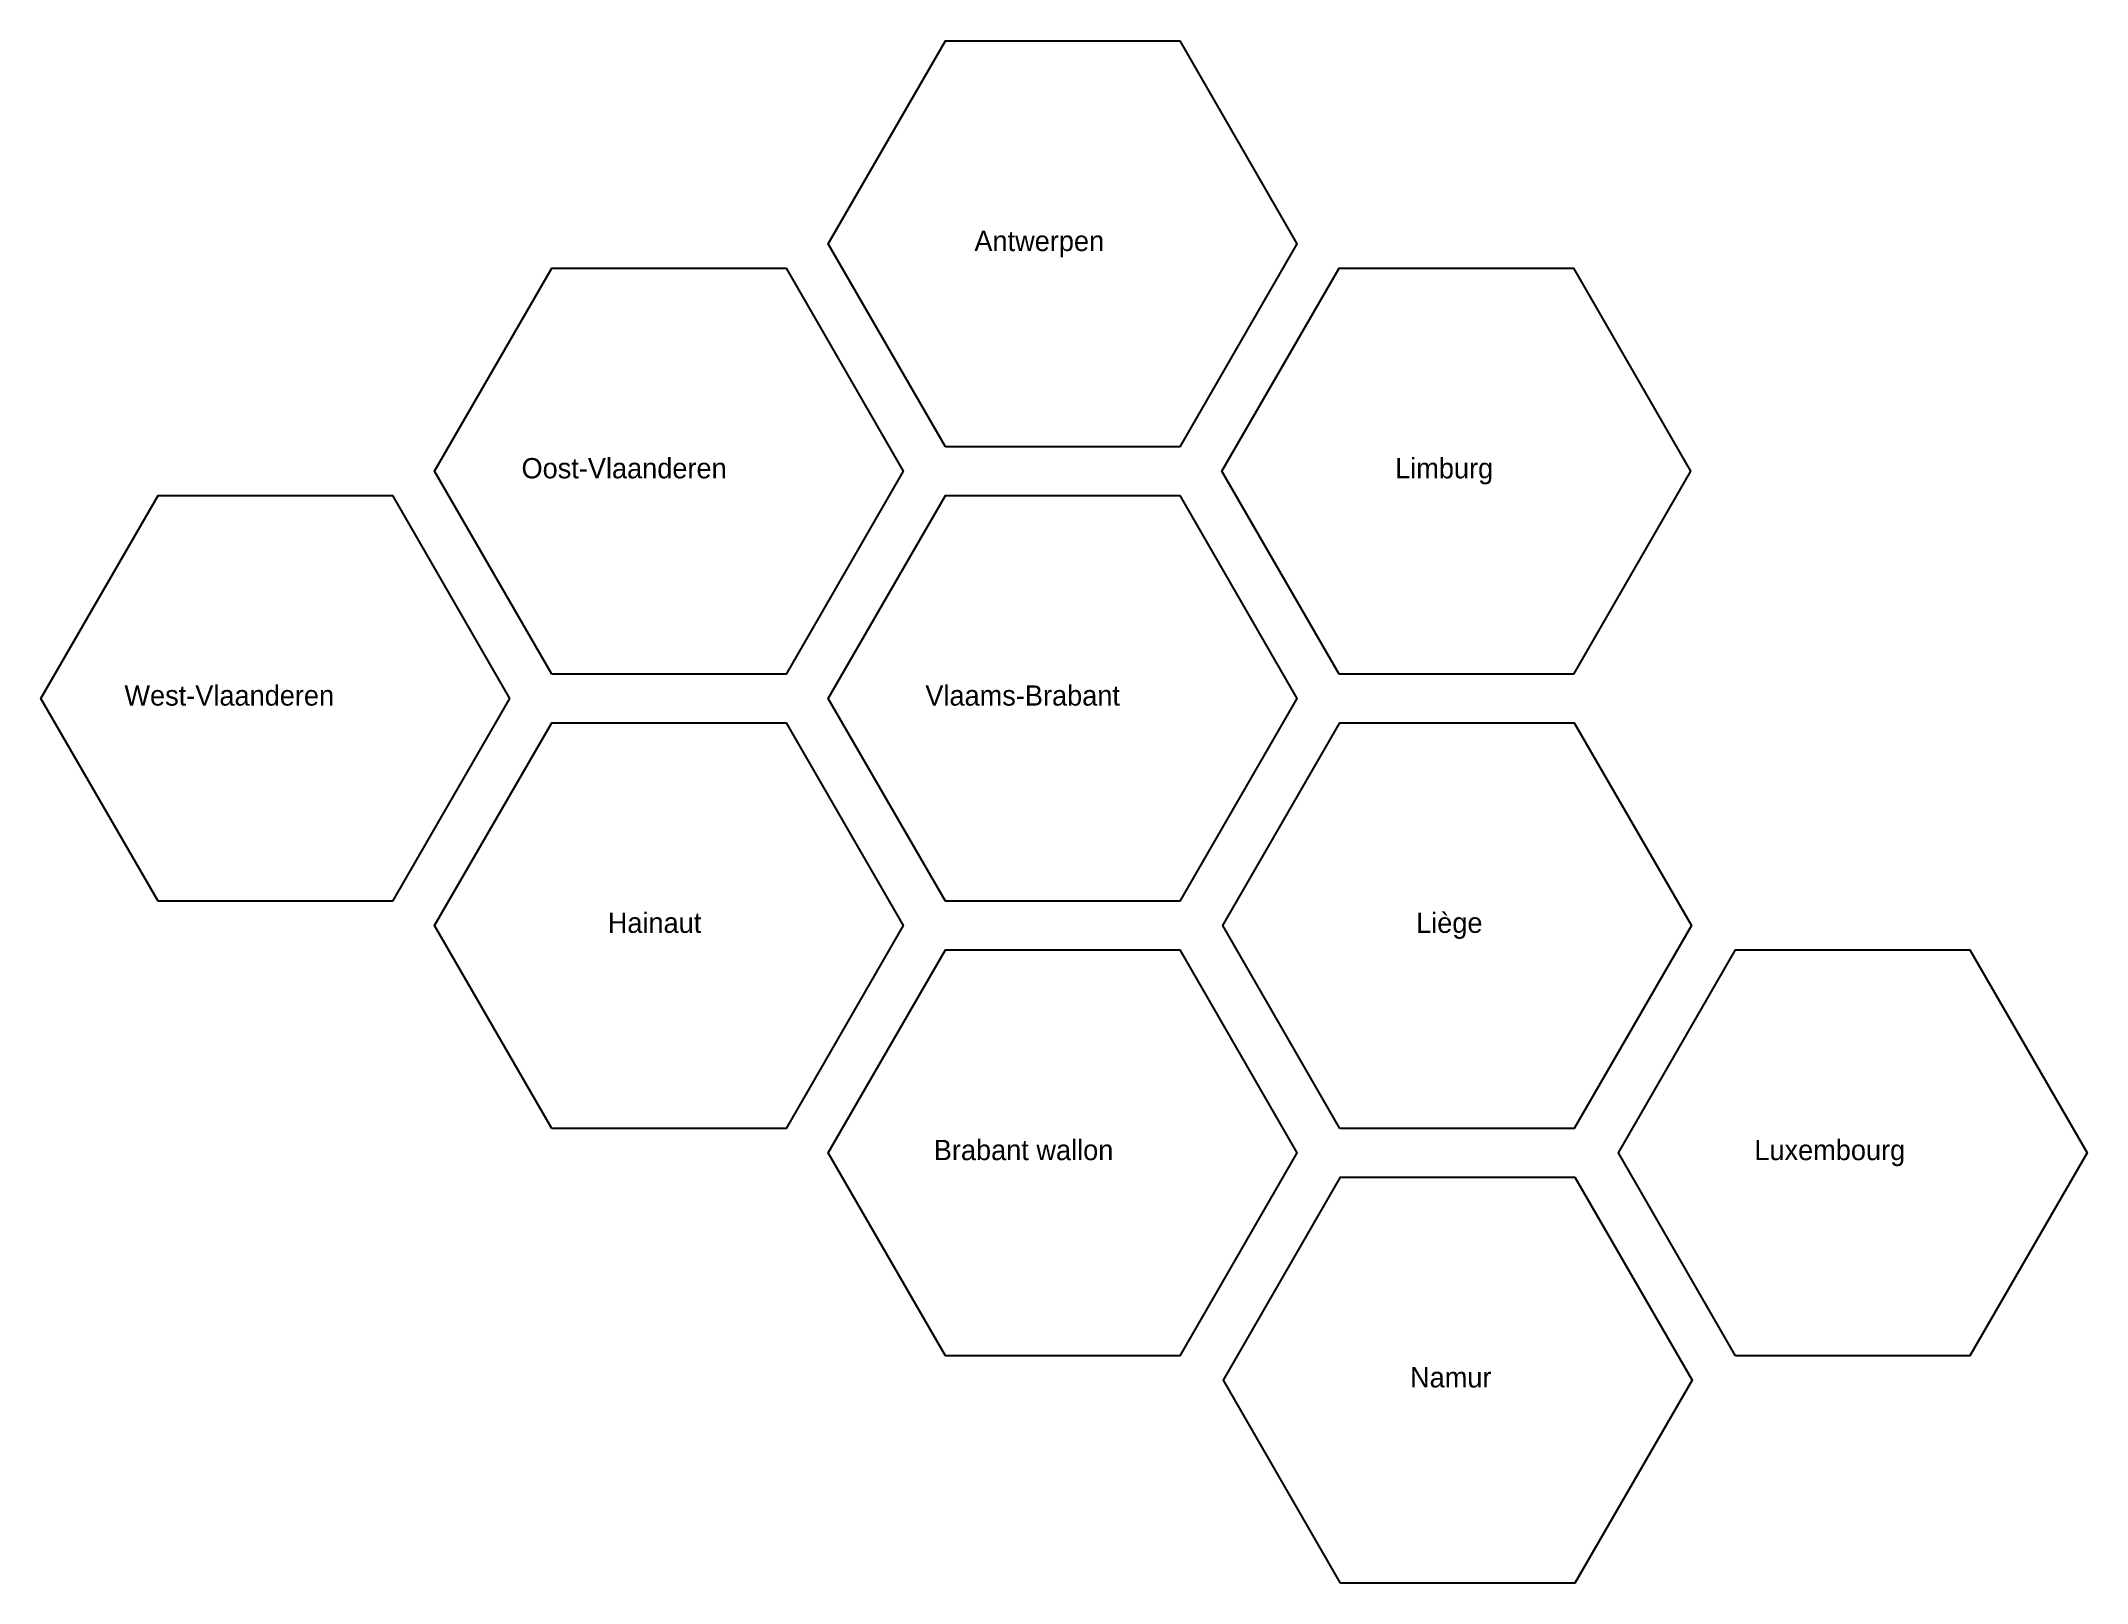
# Model space of a CAD drawing. Extents: x 40358 to 292419, y 59249 to 249248.
import ezdxf

# ---------------------------------------------------------------- set-up
doc = ezdxf.new("R2010")
doc.units = 0
doc.layers.get('0').update_dxf_attribs({"linetype": 'CONTINUOUS'})
doc.layers.add('TILEMAPBELGIUMHEXAGONV1', color=7, linetype='CONTINUOUS')

msp = doc.modelspace()

# ---------------------------------------------------------------- linework, layer by layer
at = {"layer": 'TILEMAPBELGIUMHEXAGONV1'}
for points in [[(151786.958219, 199248.246435), (137353.20149, 224248.246435), (151786.958219, 249248.246435), (180654.471678, 249248.246435), (195088.228407, 224248.246435), (180654.471678, 199248.246435)], [(103289.535638, 171248.246431), (88855.778909, 196248.246431), (103289.535638, 221248.246431), (132157.049097, 221248.246431), (146590.805826, 196248.246431), (132157.049097, 171248.246431)], [(200284.380861, 171248.246431), (185850.624132, 196248.246431), (200284.380861, 221248.246431), (229151.894323, 221248.246431), (243585.651052, 196248.246431), (229151.894323, 171248.246431)], [(54792.113027, 143248.246431), (40358.356298, 168248.246431), (54792.113027, 193248.246431), (83659.626485, 193248.246431), (98093.383215, 168248.246431), (83659.626485, 143248.246431)], [(151786.958219, 143248.246435), (137353.20149, 168248.246435), (151786.958219, 193248.246435), (180654.471678, 193248.246435), (195088.228407, 168248.246435), (180654.471678, 143248.246435)], [(103289.535638, 115248.246431), (88855.778909, 140248.246431), (103289.535638, 165248.246431), (132157.049097, 165248.246431), (146590.805826, 140248.246431), (132157.049097, 115248.246431)], [(200368.287369, 115248.246431), (185934.530639, 140248.246431), (200368.287369, 165248.246431), (229235.800827, 165248.246431), (243669.557556, 140248.246431), (229235.800827, 115248.246431)], [(151786.95825, 87248.246431), (137353.201521, 112248.246431), (151786.95825, 137248.246431), (180654.471708, 137248.246431), (195088.228441, 112248.246431), (180654.471708, 87248.246431)], [(249117.406919, 87248.517348), (234683.65019, 112248.517348), (249117.406919, 137248.517348), (277984.920378, 137248.517348), (292418.677107, 112248.517348), (277984.920378, 87248.517348)], [(200452.171285, 59248.517345), (186018.414556, 84248.517345), (200452.171285, 109248.517345), (229319.684747, 109248.517345), (243753.441476, 84248.517345), (229319.684747, 59248.517345)]]:
    msp.add_lwpolyline(points, close=True, dxfattribs=at)

# ---------------------------------------------------------------- texts
at = {"linetype": 'CONTINUOUS'}
for s, p in [('Antwerpen', (155349.723905, 223354.854419)), ('Oost-Vlaanderen', (99560.634657, 195354.854415)), ('Limburg', (207180.47988, 195354.854415)), ('West-Vlaanderen', (50646.54538, 167354.854415)), ('Vlaams-Brabant', (149308.057238, 167354.854419)), ('Hainaut', (110185.634657, 139354.854415)), ('Liège', (209764.386387, 139354.854415)), ('Brabant wallon', (150349.723936, 111354.854415)), ('Luxembourg', (251430.172605, 111355.125332)), ('Namur', (209014.936971, 83355.125329))]:
    msp.add_text(s, height=2500, dxfattribs=at).set_placement(p)

doc.saveas('drawing.dxf')
